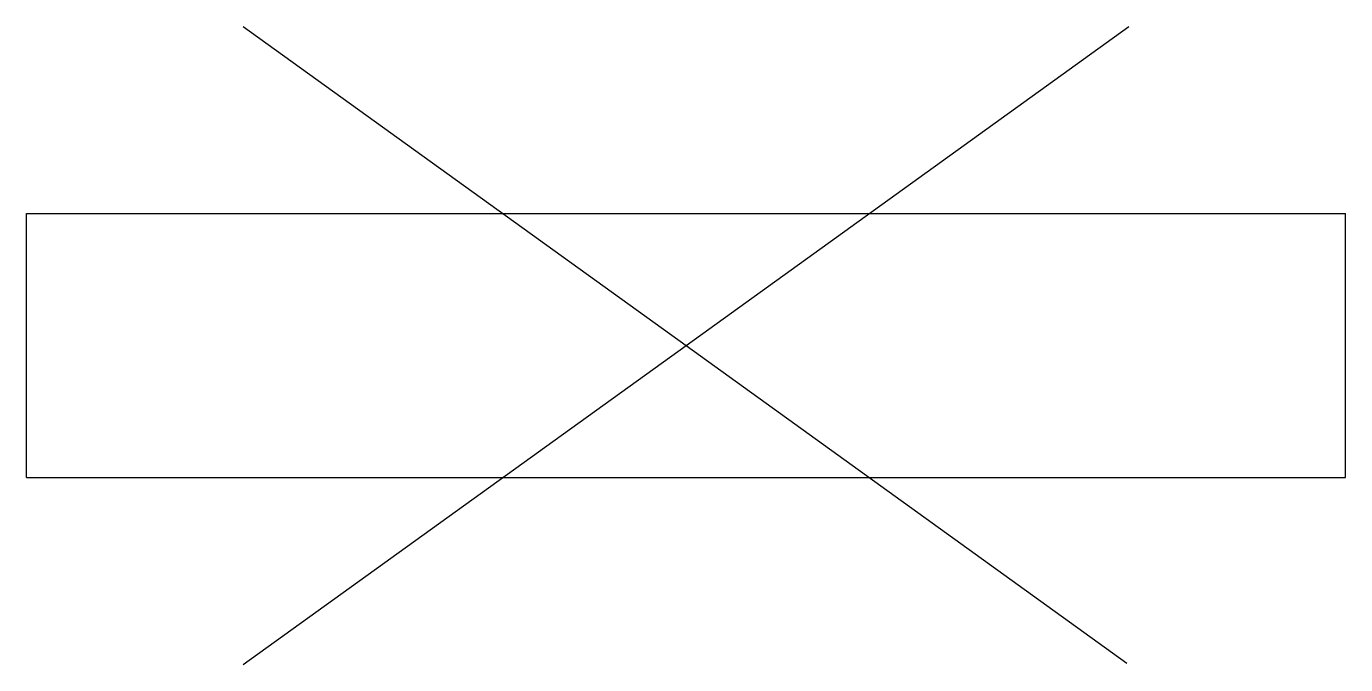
# Model space of a CAD drawing. Header units: metres. Extents: x -0.5 to 0.5, y -0.24 to 0.24.
import ezdxf

# ---------------------------------------------------------------- set-up
doc = ezdxf.new("R2010")
doc.units = ezdxf.units.M

msp = doc.modelspace()

# ---------------------------------------------------------------- linework, layer by layer
at = {"flags": 128}
for points in [[(-0.3356, 0.2416), (0, 0), (0.3356, 0.2416)], [(-0.3356, -0.2416), (0, 0), (0.3341, -0.2405)]]:
    msp.add_lwpolyline(points, dxfattribs=at)
for points in [[(-0.5, 0.1), (0.5, 0.1)], [(-0.5, -0.1), (-0.5, 0.1)], [(0.5, -0.1), (0.5, 0.1)], [(-0.5, -0.1), (0.5, -0.1)]]:
    msp.add_lwpolyline(points)

doc.saveas('drawing.dxf')
